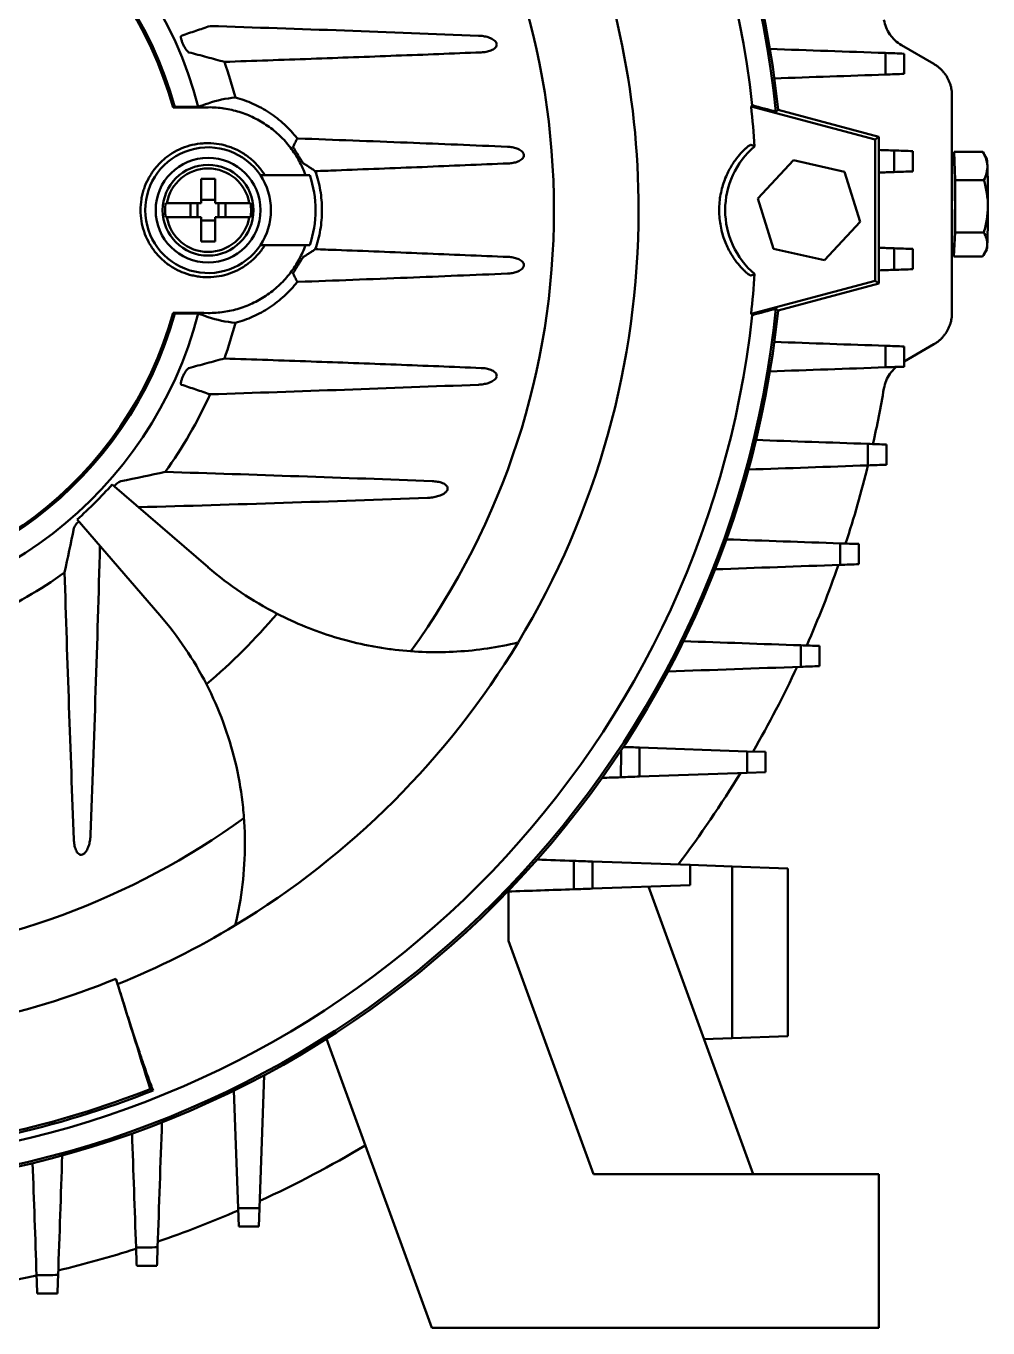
# Model space of a CAD drawing. Header units: millimetres. Extents: x 708 to 3306, y 798 to 2244.
# Drawn here: x 2026.1 to 2163.8, y 1870.2 to 2056.5 of the extents above; entities that cross this region are included whole.
import ezdxf

# ---------------------------------------------------------------- set-up
doc = ezdxf.new("R2010")
doc.units = ezdxf.units.MM
doc.header["$LTSCALE"] = 10
doc.layers.add('Visible (ISO)', color=7, linetype='Continuous', lineweight=50)

msp = doc.modelspace()

# ---------------------------------------------------------------- linework, layer by layer
at = {"layer": 'Visible (ISO)'}
for p, q in [((2156.04, 2051.11), (2151.41, 2053.8)), ((2158.63, 2046.6), (2158.63, 2015.49)), ((2129.88, 2045.04), (2147.65, 2040.28)), ((2133.74, 2044.55), (2148.17, 2040.68)), ((2147.65, 2040.28), (2148.17, 2040.68)), ((2148.17, 2040.68), (2148.17, 2019.68)), ((2147.65, 2040.28), (2147.65, 2020.08)), ((2135.95, 2037.35), (2130.85, 2031.84)), ((2143.27, 2035.69), (2135.95, 2037.35)), ((2158.83, 2036.85), (2158.92, 2038.54)), ((2158.92, 2038.54), (2159.08, 2034.49)), ((2163.03, 2038.54), (2158.92, 2038.54)), ((2163.61, 2037.54), (2163.04, 2038.54)), ((2145.49, 2028.53), (2143.27, 2035.69)), ((2158.91, 2036.85), (2158.63, 2036.85)), ((2051.17, 2031.18), (2051.17, 2034.68)), ((2051.17, 2034.68), (2053.17, 2034.68)), ((2053.17, 2031.18), (2053.17, 2034.68)), ((2159.08, 2034.49), (2159.07, 2026.99)), ((2163.2, 2034.49), (2159.08, 2034.49)), ((2051.17, 2031.68), (2053.17, 2031.68)), ((2130.85, 2031.84), (2133.08, 2024.67)), ((2051.17, 2031.18), (2046.28, 2031.18)), ((2049.67, 2031.18), (2049.67, 2029.18)), ((2050.67, 2029.18), (2050.67, 2031.18)), ((2058.06, 2031.18), (2053.17, 2031.18)), ((2053.67, 2029.18), (2053.67, 2031.18)), ((2054.67, 2031.18), (2054.67, 2029.18)), ((2051.17, 2029.18), (2046.28, 2029.18)), ((2051.17, 2025.68), (2051.17, 2029.18)), ((2051.17, 2028.68), (2053.17, 2028.68)), ((2058.06, 2029.18), (2053.17, 2029.18)), ((2053.17, 2025.68), (2053.17, 2029.18)), ((2140.4, 2023.01), (2145.49, 2028.53)), ((2158.9, 2023.55), (2159.07, 2026.99)), ((2163.19, 2026.99), (2159.07, 2026.99)), ((2051.17, 2025.68), (2053.17, 2025.68)), ((2133.08, 2024.67), (2140.4, 2023.01)), ((2158.91, 2025.25), (2158.63, 2025.25)), ((2158.83, 2025.25), (2158.9, 2023.55)), ((2163.61, 2024.55), (2163.24, 2023.91)), ((2163.01, 2023.55), (2158.9, 2023.55)), ((2147.65, 2020.08), (2129.88, 2015.32)), ((2148.17, 2019.68), (2133.74, 2015.82)), ((2147.65, 2020.08), (2148.17, 2019.68)), ((2151.77, 2008.5), (2156.04, 2010.98)), ((2052.16, 1979.08), (2038.45, 1990.93)), ((2033.43, 1985.91), (2045.27, 1972.2)), ((2113.93, 1953.26), (2129.3, 1952.72)), ((2129.3, 1952.72), (2131.93, 1952.63)), ((2129.3, 1949.64), (2129.3, 1952.72)), ((2131.93, 1952.63), (2131.93, 1949.73)), ((2129.3, 1949.64), (2113.93, 1949.11)), ((2131.93, 1949.73), (2129.3, 1949.64)), ((2107.17, 1936.95), (2121.16, 1936.46)), ((2121.16, 1936.46), (2127.16, 1936.25)), ((2121.16, 1936.46), (2121.16, 1933.56)), ((2135.16, 1935.97), (2127.16, 1936.25)), ((2127.16, 1936.25), (2127.16, 1911.67)), ((2135.16, 1935.97), (2135.16, 1911.95)), ((2095.17, 1932.65), (2095.17, 1925.58)), ((2121.16, 1933.56), (2107.17, 1933.07)), ((2115.19, 1933.35), (2130.17, 1892.18)), ((2095.17, 1925.58), (2107.33, 1892.18)), ((2084.17, 1870.18), (2069.11, 1911.56)), ((2123.13, 1911.53), (2127.16, 1911.67)), ((2135.16, 1911.95), (2127.16, 1911.67)), ((2060.2, 1906.39), (2059.54, 1887.34)), ((2056.46, 1887.34), (2055.87, 1904.17)), ((2107.33, 1892.18), (2128.17, 1892.18)), ((2148.17, 1892.18), (2128.17, 1892.18)), ((2148.17, 1892.18), (2148.17, 1870.18)), ((2056.55, 1884.69), (2056.46, 1887.34)), ((2056.46, 1887.34), (2059.54, 1887.34)), ((2059.54, 1887.34), (2059.45, 1884.69)), ((2059.45, 1884.69), (2056.55, 1884.69)), ((2128.17, 1870.18), (2084.17, 1870.18)), ((2148.17, 1870.18), (2128.17, 1870.18))]:
    msp.add_line(p, q, dxfattribs=at)
for centre, radius, start, end in [((1994.17, 2030.18), 139.98, 5.7849, 84.2151), ((1994.17, 2030.18), 140.31, 5.8772, 84.1228), ((1994.17, 2030.18), 136.71, 6.3024, 83.6976), ((1994.17, 2030.18), 107.5, 0, 35.9667), ((1994.17, 2030.18), 58.5, 14.6609, 165.3391), ((1994.17, 2030.18), 55.26, 15.5001, 164.4999), ((1994.17, 2030.18), 55, 15.4836, 164.5164), ((1994.17, 2030.18), 119.61, 0, 24.2419), ((1994.17, 2030.18), 63.97, 14.6021, 19.3826), ((1994.17, 2030.18), 136.52, 3.8356, 6.2483), ((2052.17, 2030.18), 9, 33.749, 326.251), ((2138.17, 2030.18), 12, 130.4446, 229.5554), ((2052.17, 2030.18), 7.5, 0, 180), ((2052.17, 2030.18), 6.5, 0, 180), ((2052.17, 2030.18), 5.98, 9.6345, 170.3655), ((2052.17, 2030.18), 9, 0, 33.749), ((2052.17, 2030.18), 15.39, 0, 18.9556), ((2052.17, 2030.18), 7.5, 180, 0), ((2052.17, 2030.18), 6.5, 180, 0), ((2052.17, 2030.18), 6.15, 170.6421, 180), ((2052.17, 2030.18), 6.15, 180, 189.3579), ((2052.17, 2030.18), 6.15, 0, 9.3579), ((2052.17, 2030.18), 6.15, 350.6421, 0), ((2052.17, 2030.18), 9, 326.251, 0), ((2052.17, 2030.18), 15.39, 341.0444, 0), ((1994.17, 2030.18), 107.5, 324.0333, 0), ((1994.17, 2030.18), 119.61, 328.8398, 0), ((2052.17, 2030.18), 5.98, 189.6345, 350.3655), ((1994.17, 2030.18), 136.52, 353.7517, 356.1644), ((1994.17, 2030.18), 58.5, 194.6609, 345.3391), ((1994.17, 2030.18), 55.26, 195.5001, 344.4999), ((1994.17, 2030.18), 55, 195.4836, 344.5164), ((1994.17, 2030.18), 139.98, 275.7849, 354.2151), ((1994.17, 2030.18), 140.31, 275.8772, 354.1228), ((1994.17, 2030.18), 136.71, 276.3024, 353.6976), ((1994.17, 2030.18), 63.97, 340.6174, 345.3979), ((1994.17, 2030.18), 63.97, 324.1399, 335.6673), ((1994.17, 2031.05), 156.95, 347.3618, 350.3222), ((1994.17, 2031.05), 156.95, 341.969, 346.216), ((1994.17, 2030.18), 59.17, 311.5617, 318.4383), ((1994.17, 2031.05), 156.95, 336.2645, 340.7891), ((1994.17, 2030.18), 63.97, 294.3327, 305.8601), ((2084.85, 2016.91), 50, 229.1669, 242.8585), ((2007.44, 1939.51), 50, 27.1415, 40.8331), ((1994.17, 2030.18), 89.12, 310.4033, 319.5967), ((1994.17, 2030.18), 119.61, 301.1602, 328.8398), ((1994.17, 2031.05), 156.95, 330.0525, 335.0335), ((1994.17, 2031.05), 156.95, 322.9672, 328.7447), ((1994.17, 2030.18), 107.5, 274.4076, 305.9667), ((1994.17, 2030.18), 119.61, 292.1272, 301.1602), ((1994.17, 2030.18), 118.8, 281.8401, 292.1599), ((1994.17, 2030.18), 135.61, 282.3006, 291.6994), ((1994.17, 2030.18), 135.26, 282.4371, 291.5629), ((1994.17, 2031.05), 156.95, 294.6259, 300.8533), ((1994.17, 2031.05), 156.95, 288.8852, 293.385), ((1994.17, 2031.05), 156.95, 283.4683, 287.6921), ((1994.17, 2031.05), 156.95, 278.2463, 282.3067)]:
    msp.add_arc(centre, radius, start, end, dxfattribs=at)
for centre, major_axis, start_param, end_param in [((2163.6, 2031.05), (0, 6.5), 5.71227, 6.235868), ((2163.6, 2031.05), (0, 6.5), 6.235868, 6.237814), ((2158.91, 2031.05), (0, 5.8), 6.235868, 6.283185), ((2158.91, 2031.05), (0, -5.8), 0, 3.094276), ((2163.6, 2031.05), (0, 6.5), 4.665072, 5.71227), ((2163.6, 2031.05), (0, 6.5), 3.617875, 4.665072), ((2163.6, 2031.05), (0, -6.5), 0.045371, 0.476282)]:
    msp.add_ellipse(centre, major_axis=major_axis, ratio=0.026177, start_param=start_param, end_param=end_param, dxfattribs=at)
for points, knots in [([(2148.89, 2057.43), (2148.96, 2057.05), (2149.06, 2056.68), (2149.35, 2055.98), (2149.53, 2055.65), (2149.86, 2055.18), (2149.97, 2055.02), (2150.22, 2054.74), (2150.36, 2054.6), (2150.77, 2054.22), (2151.08, 2053.99), (2151.41, 2053.8)], [0, 0, 0, 0, 0.001148265, 0.001148265, 0.002296531, 0.002296531, 0.002870664, 0.002870664, 0.003444796, 0.003444796, 0.004593062, 0.004593062, 0.004593062, 0.004593062]), ([(2048.36, 2055.16), (2048.7, 2055.28), (2049.04, 2055.39), (2049.39, 2055.51), (2049.73, 2055.62), (2050.07, 2055.74), (2050.41, 2055.85), (2050.75, 2055.97), (2051.09, 2056.08), (2051.43, 2056.19), (2051.77, 2056.31), (2052.11, 2056.42), (2052.46, 2056.54)], [0, 0, 0, 0, 0.00415105, 0.00415105, 0.00415105, 0.00830211, 0.00830211, 0.00830211, 0.01245316, 0.01245316, 0.01245316, 0.01660422, 0.01660422, 0.01660422, 0.01660422]), ([(2052.46, 2056.54), (2058.88, 2056.33), (2065.28, 2056.12), (2078.08, 2055.66), (2084.47, 2055.41), (2090.86, 2055.16)], [0, 0, 0, 0, 0.02004982, 0.02004982, 0.04009964, 0.04009964, 0.04009964, 0.04009964]), ([(2049.42, 2052.77), (2049.37, 2052.79), (2049.32, 2052.82), (2049.19, 2052.95), (2049.12, 2053.03), (2048.97, 2053.23), (2048.9, 2053.35), (2048.76, 2053.61), (2048.68, 2053.74), (2048.55, 2054.03), (2048.49, 2054.18), (2048.41, 2054.4), (2048.39, 2054.47), (2048.35, 2054.61), (2048.33, 2054.67), (2048.29, 2054.85), (2048.28, 2054.96), (2048.3, 2055.11), (2048.32, 2055.15), (2048.36, 2055.16)], [0, 0, 0, 0, 0.000476593, 0.000476593, 0.000953187, 0.000953187, 0.00142978, 0.00142978, 0.001906374, 0.001906374, 0.002382967, 0.002382967, 0.002621264, 0.002621264, 0.002859561, 0.002859561, 0.003336154, 0.003336154, 0.003812748, 0.003812748, 0.003812748, 0.003812748]), ([(2090.86, 2055.16), (2091.1, 2055.15), (2091.33, 2055.13), (2091.8, 2055.05), (2092.03, 2055), (2092.49, 2054.85), (2092.71, 2054.76), (2093.02, 2054.57), (2093.12, 2054.49), (2093.26, 2054.36), (2093.3, 2054.32), (2093.37, 2054.22), (2093.4, 2054.16), (2093.45, 2054.04), (2093.47, 2053.98), (2093.47, 2053.86), (2093.47, 2053.79), (2093.42, 2053.61), (2093.35, 2053.51), (2093.18, 2053.33), (2093.08, 2053.26), (2092.87, 2053.14), (2092.77, 2053.08), (2092.43, 2052.95), (2092.2, 2052.89), (2091.73, 2052.81), (2091.5, 2052.78), (2091.26, 2052.77)], [0, 0, 0, 0, 0.000741083, 0.000741083, 0.001482166, 0.001482166, 0.002223249, 0.002223249, 0.00259379, 0.00259379, 0.002779061, 0.002779061, 0.002964331, 0.002964331, 0.003149602, 0.003149602, 0.003334873, 0.003334873, 0.003705414, 0.003705414, 0.004075956, 0.004075956, 0.004446497, 0.004446497, 0.00518758, 0.00518758, 0.005928663, 0.005928663, 0.005928663, 0.005928663]), ([(2054.51, 2051.41), (2054.09, 2051.52), (2053.67, 2051.64), (2053.25, 2051.75), (2052.83, 2051.86), (2052.41, 2051.98), (2051.99, 2052.09), (2051.56, 2052.2), (2051.14, 2052.32), (2050.71, 2052.43), (2050.28, 2052.55), (2049.85, 2052.66), (2049.42, 2052.77)], [0, 0, 0, 0, 0.00420164, 0.00420164, 0.00420164, 0.00840329, 0.00840329, 0.00840329, 0.01260503, 0.01260503, 0.01260503, 0.0168068, 0.0168068, 0.0168068, 0.0168068]), ([(2091.26, 2052.77), (2089.23, 2052.69), (2087.2, 2052.61), (2085.17, 2052.53), (2083.14, 2052.45), (2081.11, 2052.37), (2079.09, 2052.3), (2077.06, 2052.22), (2075.03, 2052.14), (2073, 2052.07), (2070.97, 2051.99), (2068.94, 2051.92), (2066.91, 2051.84), (2064.84, 2051.77), (2062.78, 2051.7), (2060.71, 2051.62), (2058.65, 2051.55), (2056.58, 2051.48), (2054.51, 2051.41)], [0, 0, 0, 0, 0.00638089, 0.00638089, 0.00638089, 0.01276178, 0.01276178, 0.01276178, 0.01914266, 0.01914266, 0.01914266, 0.02552355, 0.02552355, 0.02552355, 0.03200932, 0.03200932, 0.03200932, 0.03849511, 0.03849511, 0.03849511, 0.03849511]), ([(2064.93, 2040.45), (2064.65, 2040.81), (2064.35, 2041.16), (2063.74, 2041.83), (2063.42, 2042.15), (2062.42, 2043.07), (2061.71, 2043.62), (2060.58, 2044.36), (2060.19, 2044.6), (2059.4, 2045.03), (2059, 2045.23), (2057.78, 2045.78), (2056.94, 2046.08), (2056.07, 2046.31)], [0.03314541, 0.03314541, 0.03314541, 0.03314541, 0.03452079, 0.03452079, 0.03589617, 0.03589617, 0.03864693, 0.03864693, 0.04002231, 0.04002231, 0.04139769, 0.04139769, 0.04414845, 0.04414845, 0.04414845, 0.04414845]), ([(2066.12, 2035.18), (2065.99, 2035.54), (2065.85, 2035.89), (2065.54, 2036.58), (2065.37, 2036.92), (2064.82, 2037.92), (2064.41, 2038.55), (2063.72, 2039.44), (2063.48, 2039.73), (2062.98, 2040.3), (2062.71, 2040.57), (2061.89, 2041.36), (2061.31, 2041.83), (2060.07, 2042.69), (2059.42, 2043.07), (2058.06, 2043.74), (2057.36, 2044.02), (2055.92, 2044.47), (2055.19, 2044.63), (2054.07, 2044.8), (2053.69, 2044.84), (2052.93, 2044.89), (2052.55, 2044.91), (2052.17, 2044.9)], [0.02823166, 0.02823166, 0.02823166, 0.02823166, 0.02935996, 0.02935996, 0.03048826, 0.03048826, 0.03274486, 0.03274486, 0.03387317, 0.03387317, 0.03500147, 0.03500147, 0.03725807, 0.03725807, 0.03951467, 0.03951467, 0.04177127, 0.04177127, 0.04402787, 0.04402787, 0.04515617, 0.04515617, 0.04628448, 0.04628448, 0.04628448, 0.04628448]), ([(2060.29, 2035.18), (2060.15, 2035.41), (2060.01, 2035.62), (2059.7, 2036.04), (2059.54, 2036.25), (2059.04, 2036.83), (2058.67, 2037.2), (2058.07, 2037.7), (2057.86, 2037.86), (2057.44, 2038.16), (2057.22, 2038.3), (2056.56, 2038.69), (2056.09, 2038.92), (2055.37, 2039.21), (2055.12, 2039.29), (2054.62, 2039.44), (2054.37, 2039.51), (2053.61, 2039.67), (2053.1, 2039.74), (2052.33, 2039.78), (2052.07, 2039.78), (2051.55, 2039.76), (2051.29, 2039.74), (2050.52, 2039.66), (2050.01, 2039.56), (2049.02, 2039.28), (2048.52, 2039.1), (2047.59, 2038.66), (2047.14, 2038.41), (2046.28, 2037.83), (2045.87, 2037.5), (2045.12, 2036.79), (2044.78, 2036.4), (2044.31, 2035.79), (2044.16, 2035.57), (2043.88, 2035.14), (2043.74, 2034.91), (2043.38, 2034.22), (2043.17, 2033.75), (2042.92, 2033.01), (2042.85, 2032.76), (2042.72, 2032.26), (2042.67, 2032), (2042.54, 2031.23), (2042.5, 2030.71), (2042.5, 2030.18)], [0.03529917, 0.03529917, 0.03529917, 0.03529917, 0.03607455, 0.03607455, 0.03684992, 0.03684992, 0.03840068, 0.03840068, 0.03917606, 0.03917606, 0.03995144, 0.03995144, 0.04150219, 0.04150219, 0.04227757, 0.04227757, 0.04305295, 0.04305295, 0.0446037, 0.0446037, 0.04537908, 0.04537908, 0.04615446, 0.04615446, 0.04770522, 0.04770522, 0.04925597, 0.04925597, 0.05080673, 0.05080673, 0.05235748, 0.05235748, 0.05390824, 0.05390824, 0.05468362, 0.05468362, 0.05545899, 0.05545899, 0.05700975, 0.05700975, 0.05778513, 0.05778513, 0.05856051, 0.05856051, 0.06011126, 0.06011126, 0.06011126, 0.06011126]), ([(2064.93, 2040.45), (2064.93, 2040.44), (2064.92, 2040.42), (2064.91, 2040.41), (2064.86, 2040.3), (2064.81, 2040.19), (2064.75, 2040.08), (2064.72, 2040.02), (2064.7, 2039.97), (2064.67, 2039.91), (2064.61, 2039.8), (2064.56, 2039.7), (2064.51, 2039.59), (2064.45, 2039.48), (2064.4, 2039.37), (2064.34, 2039.26)], [0.00334225, 0.00334225, 0.00334225, 0.00334225, 0.00383369, 0.00383369, 0.00383369, 0.00766738, 0.00766738, 0.00766738, 0.00958422, 0.00958422, 0.00958422, 0.01333623, 0.01333623, 0.01333623, 0.01708824, 0.01708824, 0.01708824, 0.01708824]), ([(2064.34, 2039.26), (2064.34, 2039.26), (2064.34, 2039.24), (2064.36, 2039.19), (2064.37, 2039.16), (2064.41, 2039.08), (2064.44, 2039.04), (2064.5, 2038.94), (2064.53, 2038.88), (2064.72, 2038.59), (2064.9, 2038.3), (2065.15, 2037.89), (2065.24, 2037.75), (2065.4, 2037.49), (2065.47, 2037.38), (2065.6, 2037.16), (2065.66, 2037.07), (2065.76, 2036.93), (2065.8, 2036.89), (2065.82, 2036.87)], [0, 0, 0, 0, 0.000243911, 0.000243911, 0.000487823, 0.000487823, 0.000731734, 0.000731734, 0.000975646, 0.000975646, 0.001951292, 0.001951292, 0.002439115, 0.002439115, 0.002926938, 0.002926938, 0.003414761, 0.003414761, 0.003902584, 0.003902584, 0.003902584, 0.003902584]), ([(2064.93, 2040.45), (2064.98, 2040.45), (2065.03, 2040.45), (2065.07, 2040.45), (2067.67, 2040.35), (2070.28, 2040.25), (2072.88, 2040.15), (2075.48, 2040.05), (2078.08, 2039.95), (2080.68, 2039.85), (2083.07, 2039.75), (2085.46, 2039.66), (2087.85, 2039.56), (2090.24, 2039.46), (2092.63, 2039.36), (2095.02, 2039.26)], [0.00804549, 0.00804549, 0.00804549, 0.00804549, 0.0081896, 0.0081896, 0.0081896, 0.0163792, 0.0163792, 0.0163792, 0.0245688, 0.0245688, 0.0245688, 0.03209548, 0.03209548, 0.03209548, 0.03962216, 0.03962216, 0.03962216, 0.03962216]), ([(2095.02, 2039.26), (2095.25, 2039.25), (2095.48, 2039.23), (2095.92, 2039.15), (2096.14, 2039.09), (2096.57, 2038.94), (2096.79, 2038.83), (2097.07, 2038.62), (2097.16, 2038.54), (2097.3, 2038.35), (2097.35, 2038.23), (2097.38, 2037.99), (2097.36, 2037.87), (2097.25, 2037.65), (2097.17, 2037.56), (2097, 2037.41), (2096.9, 2037.34), (2096.7, 2037.23), (2096.6, 2037.18), (2096.28, 2037.05), (2096.05, 2036.99), (2095.6, 2036.91), (2095.38, 2036.88), (2095.15, 2036.87)], [0, 0, 0, 0, 0.000709599, 0.000709599, 0.001419197, 0.001419197, 0.002128796, 0.002128796, 0.002483595, 0.002483595, 0.002838394, 0.002838394, 0.003193193, 0.003193193, 0.003547993, 0.003547993, 0.003902792, 0.003902792, 0.004257591, 0.004257591, 0.00496719, 0.00496719, 0.005676788, 0.005676788, 0.005676788, 0.005676788]), ([(2129.85, 2020.83), (2129.83, 2020.82), (2129.76, 2020.85), (2129.56, 2020.98), (2129.42, 2021.08), (2129.15, 2021.31), (2129.05, 2021.4), (2128.84, 2021.59), (2128.73, 2021.71), (2128.36, 2022.08), (2128.09, 2022.38), (2127.52, 2023.13), (2127.22, 2023.57), (2126.78, 2024.33), (2126.64, 2024.6), (2126.36, 2025.18), (2126.23, 2025.49), (2125.99, 2026.12), (2125.88, 2026.45), (2125.69, 2027.14), (2125.6, 2027.51), (2125.39, 2028.62), (2125.32, 2029.38), (2125.31, 2030.55), (2125.33, 2030.93), (2125.4, 2031.7), (2125.45, 2032.07), (2125.59, 2032.81), (2125.68, 2033.18), (2125.87, 2033.87), (2125.98, 2034.21), (2126.22, 2034.85), (2126.36, 2035.16), (2126.63, 2035.74), (2126.77, 2036.01), (2127.06, 2036.52), (2127.21, 2036.76), (2127.51, 2037.21), (2127.66, 2037.41), (2128.08, 2037.97), (2128.35, 2038.27), (2128.72, 2038.65), (2128.84, 2038.77), (2129.05, 2038.97), (2129.15, 2039.05), (2129.42, 2039.28), (2129.56, 2039.38), (2129.71, 2039.49), (2129.75, 2039.51), (2129.82, 2039.54), (2129.84, 2039.54), (2129.85, 2039.54)], [0.0000002, 0.0000002, 0.0000002, 0.0000002, 0.00229692, 0.00229692, 0.00459364, 0.00459364, 0.005742, 0.005742, 0.00689036, 0.00689036, 0.00918708, 0.00918708, 0.0114838, 0.0114838, 0.01263216, 0.01263216, 0.01378052, 0.01378052, 0.01492888, 0.01492888, 0.01607724, 0.01607724, 0.01837396, 0.01837396, 0.01952232, 0.01952232, 0.02067068, 0.02067068, 0.02181904, 0.02181904, 0.0229674, 0.0229674, 0.02411577, 0.02411577, 0.02526413, 0.02526413, 0.02641249, 0.02641249, 0.02756085, 0.02756085, 0.02985757, 0.02985757, 0.03100593, 0.03100593, 0.03215429, 0.03215429, 0.03445101, 0.03445101, 0.03559937, 0.03559937, 0.03674773, 0.03674773, 0.03674773, 0.03674773]), ([(2065.82, 2036.87), (2065.98, 2036.77), (2066.14, 2036.67), (2066.29, 2036.58), (2066.45, 2036.48), (2066.6, 2036.38), (2066.75, 2036.28), (2066.9, 2036.18), (2067.05, 2036.08), (2067.2, 2035.98), (2067.3, 2035.91), (2067.41, 2035.84), (2067.51, 2035.77)], [0, 0, 0, 0, 0.00349475, 0.00349475, 0.00349475, 0.00698949, 0.00698949, 0.00698949, 0.01048424, 0.01048424, 0.01048424, 0.01302506, 0.01302506, 0.01302506, 0.01302506]), ([(2095.15, 2036.87), (2093.09, 2036.79), (2091.04, 2036.7), (2088.98, 2036.62), (2086.93, 2036.53), (2084.87, 2036.45), (2082.82, 2036.36), (2080.76, 2036.28), (2078.7, 2036.2), (2076.65, 2036.12), (2074.59, 2036.04), (2072.54, 2035.96), (2070.48, 2035.88), (2069.49, 2035.84), (2068.5, 2035.8), (2067.51, 2035.77)], [0, 0, 0, 0, 0.00647818, 0.00647818, 0.00647818, 0.01295636, 0.01295636, 0.01295636, 0.01943455, 0.01943455, 0.01943455, 0.02591273, 0.02591273, 0.02591273, 0.02903272, 0.02903272, 0.02903272, 0.02903272]), ([(2163.7, 2036.52), (2163.69, 2036.69), (2163.67, 2036.86), (2163.6, 2037.2), (2163.56, 2037.37), (2163.38, 2037.88), (2163.22, 2038.21), (2163.03, 2038.54)], [0.003797434, 0.003797434, 0.003797434, 0.003797434, 0.004743184, 0.004743184, 0.005688934, 0.005688934, 0.007580434, 0.007580434, 0.007580434, 0.007580434]), ([(2068.47, 2030.18), (2068.47, 2030.66), (2068.45, 2031.14), (2068.37, 2032.09), (2068.31, 2032.56), (2068.07, 2033.96), (2067.83, 2034.87), (2067.51, 2035.77)], [0.022094967, 0.022094967, 0.022094967, 0.022094967, 0.023512281, 0.023512281, 0.024929595, 0.024929595, 0.027764222, 0.027764222, 0.027764222, 0.027764222]), ([(2163.2, 2034.49), (2163.36, 2034.82), (2163.49, 2035.15), (2163.67, 2035.83), (2163.71, 2036.17), (2163.7, 2036.52)], [0.000000238, 0.000000238, 0.000000238, 0.000000238, 0.001898836, 0.001898836, 0.003797434, 0.003797434, 0.003797434, 0.003797434]), ([(2163.77, 2030.74), (2163.78, 2031.37), (2163.72, 2032), (2163.52, 2033.25), (2163.37, 2033.88), (2163.2, 2034.49)], [0.006539901, 0.006539901, 0.006539901, 0.006539901, 0.008433286, 0.008433286, 0.01032667, 0.01032667, 0.01032667, 0.01032667]), ([(2042.5, 2030.18), (2042.5, 2029.13), (2042.67, 2028.11), (2043.17, 2026.62), (2043.38, 2026.15), (2043.86, 2025.23), (2044.14, 2024.8), (2044.61, 2024.17), (2044.78, 2023.97), (2045.13, 2023.59), (2045.31, 2023.4), (2045.87, 2022.87), (2046.27, 2022.54), (2046.92, 2022.1), (2047.14, 2021.97), (2047.59, 2021.71), (2047.82, 2021.59), (2048.52, 2021.27), (2049.01, 2021.09), (2049.76, 2020.88), (2050.01, 2020.82), (2050.52, 2020.72), (2050.78, 2020.68), (2051.55, 2020.59), (2052.06, 2020.58), (2053.1, 2020.63), (2053.62, 2020.7), (2054.63, 2020.91), (2055.12, 2021.06), (2056.09, 2021.44), (2056.56, 2021.67), (2057.45, 2022.2), (2057.87, 2022.5), (2058.66, 2023.17), (2059.04, 2023.54), (2059.72, 2024.32), (2060.02, 2024.74), (2060.29, 2025.18)], [0, 0, 0, 0, 0.00310341, 0.00310341, 0.00465512, 0.00465512, 0.00620683, 0.00620683, 0.00698268, 0.00698268, 0.00775853, 0.00775853, 0.00931024, 0.00931024, 0.01008609, 0.01008609, 0.01086194, 0.01086194, 0.01241365, 0.01241365, 0.0131895, 0.0131895, 0.01396536, 0.01396536, 0.01551706, 0.01551706, 0.01706877, 0.01706877, 0.01862048, 0.01862048, 0.02017218, 0.02017218, 0.02172389, 0.02172389, 0.0232756, 0.0232756, 0.0248273, 0.0248273, 0.0248273, 0.0248273]), ([(2046.28, 2031.18), (2046.25, 2031.18), (2046.22, 2031.18), (2046.2, 2031.18), (2046.17, 2031.18), (2046.13, 2031.18), (2046.1, 2031.18)], [0.010170828, 0.010170828, 0.010170828, 0.010170828, 0.011148918, 0.011148918, 0.011148918, 0.012178681, 0.012178681, 0.012178681, 0.012178681]), ([(2058.06, 2031.18), (2058.09, 2031.18), (2058.12, 2031.18), (2058.15, 2031.18), (2058.18, 2031.18), (2058.21, 2031.18), (2058.24, 2031.18)], [0.010170828, 0.010170828, 0.010170828, 0.010170828, 0.011148918, 0.011148918, 0.011148918, 0.012178681, 0.012178681, 0.012178681, 0.012178681]), ([(2067.51, 2024.6), (2067.67, 2025.05), (2067.81, 2025.5), (2068.05, 2026.43), (2068.15, 2026.89), (2068.39, 2028.29), (2068.47, 2029.23), (2068.47, 2030.18)], [0.016423284, 0.016423284, 0.016423284, 0.016423284, 0.017841205, 0.017841205, 0.019259126, 0.019259126, 0.022094967, 0.022094967, 0.022094967, 0.022094967]), ([(2163.19, 2026.99), (2163.37, 2027.6), (2163.51, 2028.21), (2163.72, 2029.46), (2163.77, 2030.1), (2163.77, 2030.74)], [0.002750883, 0.002750883, 0.002750883, 0.002750883, 0.004645392, 0.004645392, 0.006539901, 0.006539901, 0.006539901, 0.006539901]), ([(2046.28, 2029.18), (2046.25, 2029.18), (2046.22, 2029.18), (2046.2, 2029.18), (2046.17, 2029.18), (2046.13, 2029.18), (2046.1, 2029.18)], [0.010170828, 0.010170828, 0.010170828, 0.010170828, 0.011148918, 0.011148918, 0.011148918, 0.012178681, 0.012178681, 0.012178681, 0.012178681]), ([(2058.06, 2029.18), (2058.09, 2029.18), (2058.12, 2029.18), (2058.15, 2029.18), (2058.18, 2029.18), (2058.21, 2029.18), (2058.24, 2029.18)], [0.010170828, 0.010170828, 0.010170828, 0.010170828, 0.011148918, 0.011148918, 0.011148918, 0.012178681, 0.012178681, 0.012178681, 0.012178681]), ([(2163.19, 2026.99), (2163.35, 2026.71), (2163.48, 2026.42), (2163.66, 2025.85), (2163.7, 2025.56), (2163.68, 2025.27)], [0.000000238, 0.000000238, 0.000000238, 0.000000238, 0.001898836, 0.001898836, 0.003797434, 0.003797434, 0.003797434, 0.003797434]), ([(2052.17, 2015.46), (2052.93, 2015.46), (2053.69, 2015.51), (2055.17, 2015.73), (2055.9, 2015.89), (2056.99, 2016.23), (2057.35, 2016.36), (2058.05, 2016.64), (2058.4, 2016.79), (2059.41, 2017.29), (2060.06, 2017.67), (2060.99, 2018.31), (2061.3, 2018.54), (2061.89, 2019.03), (2062.17, 2019.28), (2062.99, 2020.06), (2063.49, 2020.62), (2064.18, 2021.52), (2064.4, 2021.82), (2064.81, 2022.46), (2065.01, 2022.79), (2065.55, 2023.79), (2065.86, 2024.47), (2066.12, 2025.18)], [0.0000002, 0.0000002, 0.0000002, 0.0000002, 0.00225965, 0.00225965, 0.0045191, 0.0045191, 0.00564882, 0.00564882, 0.00677854, 0.00677854, 0.00903799, 0.00903799, 0.01016772, 0.01016772, 0.01129744, 0.01129744, 0.01355689, 0.01355689, 0.01468661, 0.01468661, 0.01581634, 0.01581634, 0.01807579, 0.01807579, 0.01807579, 0.01807579]), ([(2065.82, 2023.49), (2065.98, 2023.59), (2066.14, 2023.69), (2066.29, 2023.79), (2066.45, 2023.89), (2066.6, 2023.99), (2066.75, 2024.09), (2066.9, 2024.18), (2067.05, 2024.28), (2067.2, 2024.38), (2067.3, 2024.45), (2067.41, 2024.53), (2067.51, 2024.6)], [0, 0, 0, 0, 0.00349475, 0.00349475, 0.00349475, 0.00698949, 0.00698949, 0.00698949, 0.01048424, 0.01048424, 0.01048424, 0.01302506, 0.01302506, 0.01302506, 0.01302506]), ([(2095.15, 2023.49), (2093.09, 2023.58), (2091.04, 2023.66), (2088.98, 2023.75), (2086.93, 2023.83), (2084.87, 2023.92), (2082.82, 2024), (2080.76, 2024.08), (2078.7, 2024.16), (2076.65, 2024.25), (2074.59, 2024.33), (2072.54, 2024.41), (2070.48, 2024.49), (2069.49, 2024.52), (2068.5, 2024.56), (2067.51, 2024.6)], [0, 0, 0, 0, 0.00647818, 0.00647818, 0.00647818, 0.01295636, 0.01295636, 0.01295636, 0.01943455, 0.01943455, 0.01943455, 0.02591273, 0.02591273, 0.02591273, 0.02903272, 0.02903272, 0.02903272, 0.02903272]), ([(2163.68, 2025.27), (2163.67, 2025.12), (2163.65, 2024.98), (2163.59, 2024.69), (2163.54, 2024.54), (2163.37, 2024.11), (2163.21, 2023.83), (2163.01, 2023.55)], [0.003797434, 0.003797434, 0.003797434, 0.003797434, 0.004743184, 0.004743184, 0.005688934, 0.005688934, 0.007580434, 0.007580434, 0.007580434, 0.007580434]), ([(2064.34, 2021.1), (2064.34, 2021.11), (2064.34, 2021.12), (2064.36, 2021.17), (2064.37, 2021.2), (2064.41, 2021.28), (2064.44, 2021.33), (2064.5, 2021.43), (2064.53, 2021.48), (2064.72, 2021.78), (2064.9, 2022.06), (2065.15, 2022.47), (2065.24, 2022.61), (2065.4, 2022.87), (2065.47, 2022.99), (2065.6, 2023.21), (2065.66, 2023.3), (2065.76, 2023.43), (2065.8, 2023.48), (2065.82, 2023.49)], [0, 0, 0, 0, 0.000243911, 0.000243911, 0.000487823, 0.000487823, 0.000731734, 0.000731734, 0.000975646, 0.000975646, 0.001951292, 0.001951292, 0.002439115, 0.002439115, 0.002926938, 0.002926938, 0.003414761, 0.003414761, 0.003902584, 0.003902584, 0.003902584, 0.003902584]), ([(2095.02, 2021.1), (2095.25, 2021.11), (2095.48, 2021.14), (2095.92, 2021.22), (2096.14, 2021.27), (2096.57, 2021.43), (2096.79, 2021.53), (2097.07, 2021.74), (2097.16, 2021.83), (2097.3, 2022.02), (2097.35, 2022.13), (2097.38, 2022.37), (2097.36, 2022.5), (2097.25, 2022.71), (2097.17, 2022.8), (2097, 2022.96), (2096.9, 2023.02), (2096.7, 2023.14), (2096.6, 2023.19), (2096.28, 2023.31), (2096.05, 2023.37), (2095.6, 2023.46), (2095.38, 2023.48), (2095.15, 2023.49)], [0, 0, 0, 0, 0.000709599, 0.000709599, 0.001419197, 0.001419197, 0.002128796, 0.002128796, 0.002483595, 0.002483595, 0.002838394, 0.002838394, 0.003193193, 0.003193193, 0.003547993, 0.003547993, 0.003902792, 0.003902792, 0.004257591, 0.004257591, 0.00496719, 0.00496719, 0.005676788, 0.005676788, 0.005676788, 0.005676788]), ([(2064.93, 2019.91), (2064.93, 2019.93), (2064.92, 2019.94), (2064.91, 2019.96), (2064.86, 2020.07), (2064.81, 2020.18), (2064.75, 2020.29), (2064.72, 2020.34), (2064.7, 2020.4), (2064.67, 2020.45), (2064.61, 2020.56), (2064.56, 2020.67), (2064.51, 2020.78), (2064.45, 2020.89), (2064.4, 2020.99), (2064.34, 2021.1)], [0.00334225, 0.00334225, 0.00334225, 0.00334225, 0.00383369, 0.00383369, 0.00383369, 0.00766738, 0.00766738, 0.00766738, 0.00958422, 0.00958422, 0.00958422, 0.01333623, 0.01333623, 0.01333623, 0.01708824, 0.01708824, 0.01708824, 0.01708824]), ([(2064.93, 2019.91), (2064.98, 2019.92), (2065.03, 2019.92), (2065.07, 2019.92), (2067.67, 2020.02), (2070.28, 2020.11), (2072.88, 2020.21), (2075.48, 2020.31), (2078.08, 2020.42), (2080.68, 2020.52), (2083.07, 2020.61), (2085.46, 2020.71), (2087.85, 2020.81), (2090.24, 2020.9), (2092.63, 2021), (2095.02, 2021.1)], [0.00804549, 0.00804549, 0.00804549, 0.00804549, 0.0081896, 0.0081896, 0.0081896, 0.0163792, 0.0163792, 0.0163792, 0.0245688, 0.0245688, 0.0245688, 0.03209548, 0.03209548, 0.03209548, 0.03962216, 0.03962216, 0.03962216, 0.03962216]), ([(2056.07, 2014.06), (2056.94, 2014.29), (2057.78, 2014.59), (2059.41, 2015.32), (2060.19, 2015.75), (2061.33, 2016.49), (2061.7, 2016.76), (2062.41, 2017.32), (2062.76, 2017.61), (2063.76, 2018.53), (2064.37, 2019.19), (2064.93, 2019.91)], [0.00000074, 0.00000074, 0.00000074, 0.00000074, 0.00275962, 0.00275962, 0.0055185, 0.0055185, 0.00689794, 0.00689794, 0.00827738, 0.00827738, 0.01103626, 0.01103626, 0.01103626, 0.01103626]), ([(2054.51, 2008.95), (2054.09, 2008.84), (2053.67, 2008.73), (2053.25, 2008.61), (2052.83, 2008.5), (2052.41, 2008.39), (2051.99, 2008.27), (2051.56, 2008.16), (2051.14, 2008.05), (2050.71, 2007.93), (2050.28, 2007.82), (2049.85, 2007.71), (2049.42, 2007.59)], [0, 0, 0, 0, 0.00420164, 0.00420164, 0.00420164, 0.00840329, 0.00840329, 0.00840329, 0.01260503, 0.01260503, 0.01260503, 0.0168068, 0.0168068, 0.0168068, 0.0168068]), ([(2091.26, 2007.59), (2089.23, 2007.67), (2087.2, 2007.75), (2085.17, 2007.83), (2083.14, 2007.91), (2081.11, 2007.99), (2079.09, 2008.07), (2077.06, 2008.15), (2075.03, 2008.22), (2073, 2008.3), (2070.97, 2008.37), (2068.94, 2008.45), (2066.91, 2008.52), (2064.84, 2008.6), (2062.78, 2008.67), (2060.71, 2008.74), (2058.65, 2008.81), (2056.58, 2008.88), (2054.51, 2008.95)], [0, 0, 0, 0, 0.00638089, 0.00638089, 0.00638089, 0.01276178, 0.01276178, 0.01276178, 0.01914266, 0.01914266, 0.01914266, 0.02552355, 0.02552355, 0.02552355, 0.03200932, 0.03200932, 0.03200932, 0.03849511, 0.03849511, 0.03849511, 0.03849511]), ([(2049.42, 2007.59), (2049.37, 2007.58), (2049.32, 2007.54), (2049.19, 2007.42), (2049.12, 2007.33), (2048.97, 2007.13), (2048.9, 2007.02), (2048.76, 2006.76), (2048.68, 2006.62), (2048.55, 2006.33), (2048.49, 2006.18), (2048.41, 2005.97), (2048.39, 2005.9), (2048.35, 2005.76), (2048.33, 2005.69), (2048.29, 2005.51), (2048.28, 2005.41), (2048.3, 2005.26), (2048.32, 2005.22), (2048.36, 2005.2)], [0, 0, 0, 0, 0.000476593, 0.000476593, 0.000953187, 0.000953187, 0.00142978, 0.00142978, 0.001906374, 0.001906374, 0.002382967, 0.002382967, 0.002621264, 0.002621264, 0.002859561, 0.002859561, 0.003336154, 0.003336154, 0.003812748, 0.003812748, 0.003812748, 0.003812748]), ([(2090.86, 2005.2), (2091.1, 2005.21), (2091.33, 2005.23), (2091.8, 2005.31), (2092.03, 2005.37), (2092.49, 2005.51), (2092.71, 2005.61), (2093.02, 2005.8), (2093.12, 2005.87), (2093.26, 2006), (2093.3, 2006.05), (2093.37, 2006.15), (2093.4, 2006.2), (2093.45, 2006.32), (2093.47, 2006.38), (2093.47, 2006.51), (2093.47, 2006.57), (2093.42, 2006.75), (2093.35, 2006.86), (2093.18, 2007.03), (2093.08, 2007.1), (2092.87, 2007.23), (2092.77, 2007.28), (2092.43, 2007.41), (2092.2, 2007.47), (2091.73, 2007.56), (2091.5, 2007.58), (2091.26, 2007.59)], [0, 0, 0, 0, 0.000741083, 0.000741083, 0.001482166, 0.001482166, 0.002223249, 0.002223249, 0.00259379, 0.00259379, 0.002779061, 0.002779061, 0.002964331, 0.002964331, 0.003149602, 0.003149602, 0.003334873, 0.003334873, 0.003705414, 0.003705414, 0.004075956, 0.004075956, 0.004446497, 0.004446497, 0.00518758, 0.00518758, 0.005928663, 0.005928663, 0.005928663, 0.005928663]), ([(2150.63, 2007.74), (2150.58, 2007.7), (2150.54, 2007.66), (2150.21, 2007.36), (2149.97, 2007.07), (2149.53, 2006.44), (2149.35, 2006.11), (2149.06, 2005.41), (2148.96, 2005.04), (2148.89, 2004.66)], [0.000960014, 0.000960014, 0.000960014, 0.000960014, 0.001148241, 0.001148241, 0.002296482, 0.002296482, 0.003444722, 0.003444722, 0.004592963, 0.004592963, 0.004592963, 0.004592963]), ([(2048.36, 2005.2), (2048.7, 2005.09), (2049.04, 2004.97), (2049.39, 2004.86), (2049.73, 2004.74), (2050.07, 2004.63), (2050.41, 2004.51), (2050.75, 2004.4), (2051.09, 2004.28), (2051.43, 2004.17), (2051.77, 2004.06), (2052.11, 2003.94), (2052.46, 2003.83)], [0, 0, 0, 0, 0.00415105, 0.00415105, 0.00415105, 0.00830211, 0.00830211, 0.00830211, 0.01245316, 0.01245316, 0.01245316, 0.01660422, 0.01660422, 0.01660422, 0.01660422]), ([(2052.46, 2003.83), (2058.88, 2004.03), (2065.28, 2004.25), (2078.08, 2004.71), (2084.47, 2004.95), (2090.86, 2005.2)], [0, 0, 0, 0, 0.02004982, 0.02004982, 0.04009964, 0.04009964, 0.04009964, 0.04009964]), ([(2084.26, 1991.39), (2077.91, 1991.64), (2071.55, 1991.87), (2058.81, 1992.31), (2052.42, 1992.52), (2046.01, 1992.71)], [0, 0, 0, 0, 0.01989732, 0.01989732, 0.03979463, 0.03979463, 0.03979463, 0.03979463]), ([(2039.7, 1991.39), (2039.64, 1991.38), (2039.58, 1991.35), (2039.43, 1991.27), (2039.35, 1991.22), (2039.18, 1991.09), (2039.09, 1991.02), (2038.9, 1990.87), (2038.81, 1990.78), (2038.72, 1990.69)], [0, 0, 0, 0, 0.000410179, 0.000410179, 0.000820358, 0.000820358, 0.001230538, 0.001230538, 0.001640717, 0.001640717, 0.001640717, 0.001640717]), ([(2083.55, 1989), (2083.8, 1989.01), (2084.05, 1989.03), (2084.54, 1989.11), (2084.78, 1989.16), (2085.26, 1989.3), (2085.5, 1989.39), (2085.83, 1989.56), (2085.94, 1989.63), (2086.15, 1989.78), (2086.24, 1989.87), (2086.39, 1990.08), (2086.45, 1990.21), (2086.45, 1990.4), (2086.44, 1990.47), (2086.4, 1990.59), (2086.36, 1990.64), (2086.25, 1990.79), (2086.15, 1990.88), (2085.95, 1991.01), (2085.83, 1991.07), (2085.49, 1991.21), (2085.25, 1991.27), (2084.76, 1991.36), (2084.51, 1991.38), (2084.26, 1991.39)], [0, 0, 0, 0, 0.000767985, 0.000767985, 0.001535971, 0.001535971, 0.002303956, 0.002303956, 0.002687949, 0.002687949, 0.003071942, 0.003071942, 0.003455934, 0.003455934, 0.003647931, 0.003647931, 0.003839927, 0.003839927, 0.00422392, 0.00422392, 0.004607912, 0.004607912, 0.005375898, 0.005375898, 0.006143883, 0.006143883, 0.006143883, 0.006143883]), ([(2042.22, 1987.67), (2049.16, 1987.85), (2056.07, 1988.06), (2069.84, 1988.51), (2076.7, 1988.75), (2083.55, 1989)], [0.00027223, 0.00027223, 0.00027223, 0.00027223, 0.02166077, 0.02166077, 0.04304931, 0.04304931, 0.04304931, 0.04304931]), ([(2032.96, 1984.66), (2032.97, 1984.71), (2033, 1984.78), (2033.08, 1984.93), (2033.14, 1985.01), (2033.26, 1985.18), (2033.33, 1985.27), (2033.49, 1985.45), (2033.57, 1985.54), (2033.66, 1985.64)], [0, 0, 0, 0, 0.000410179, 0.000410179, 0.000820358, 0.000820358, 0.001230538, 0.001230538, 0.001640717, 0.001640717, 0.001640717, 0.001640717]), ([(2036.69, 1982.13), (2036.51, 1975.19), (2036.3, 1968.29), (2035.85, 1954.52), (2035.61, 1947.66), (2035.35, 1940.8)], [0.00027223, 0.00027223, 0.00027223, 0.00027223, 0.02166077, 0.02166077, 0.04304931, 0.04304931, 0.04304931, 0.04304931]), ([(2032.96, 1940.09), (2032.72, 1946.44), (2032.48, 1952.8), (2032.04, 1965.55), (2031.83, 1971.93), (2031.64, 1978.34)], [0, 0, 0, 0, 0.01989732, 0.01989732, 0.03979463, 0.03979463, 0.03979463, 0.03979463]), ([(2062.04, 1972.42), (2064.71, 1971.05), (2067.45, 1969.94), (2071.68, 1968.65), (2073.11, 1968.29), (2075.28, 1967.83), (2076, 1967.69), (2077.47, 1967.45), (2078.21, 1967.35), (2081.9, 1966.91), (2084.85, 1966.83), (2090.7, 1967.17), (2093.62, 1967.6), (2096.52, 1968.29)], [0.00000125, 0.00000125, 0.00000125, 0.00000125, 0.00897673, 0.00897673, 0.01346447, 0.01346447, 0.01570834, 0.01570834, 0.01795221, 0.01795221, 0.02692769, 0.02692769, 0.03590317, 0.03590317, 0.03590317, 0.03590317]), ([(2057.44, 1939.51), (2057.44, 1940.49), (2057.41, 1941.47), (2057.3, 1943.45), (2057.21, 1944.44), (2056.86, 1947.4), (2056.51, 1949.34), (2055.58, 1953.16), (2055.01, 1955.03), (2053.65, 1958.72), (2052.85, 1960.54), (2051.94, 1962.32)], [0.0119447, 0.0119447, 0.0119447, 0.0119447, 0.01493941, 0.01493941, 0.01793412, 0.01793412, 0.02392354, 0.02392354, 0.02991296, 0.02991296, 0.03590238, 0.03590238, 0.03590238, 0.03590238]), ([(2035.35, 1940.8), (2035.34, 1940.55), (2035.32, 1940.31), (2035.25, 1939.82), (2035.2, 1939.58), (2035.06, 1939.1), (2034.97, 1938.86), (2034.79, 1938.52), (2034.73, 1938.41), (2034.57, 1938.21), (2034.49, 1938.11), (2034.28, 1937.96), (2034.15, 1937.91), (2033.95, 1937.9), (2033.89, 1937.91), (2033.77, 1937.96), (2033.71, 1937.99), (2033.56, 1938.1), (2033.48, 1938.2), (2033.34, 1938.41), (2033.29, 1938.52), (2033.15, 1938.86), (2033.08, 1939.11), (2033, 1939.59), (2032.97, 1939.84), (2032.96, 1940.09)], [0, 0, 0, 0, 0.000767985, 0.000767985, 0.001535971, 0.001535971, 0.002303956, 0.002303956, 0.002687949, 0.002687949, 0.003071942, 0.003071942, 0.003455934, 0.003455934, 0.003647931, 0.003647931, 0.003839927, 0.003839927, 0.00422392, 0.00422392, 0.004607912, 0.004607912, 0.005375898, 0.005375898, 0.006143883, 0.006143883, 0.006143883, 0.006143883]), ([(2056.06, 1927.83), (2056.53, 1929.76), (2056.87, 1931.7), (2057.33, 1935.59), (2057.44, 1937.55), (2057.44, 1939.51)], [0.00000021, 0.00000021, 0.00000021, 0.00000021, 0.00597245, 0.00597245, 0.0119447, 0.0119447, 0.0119447, 0.0119447]), ([(2044.31, 1904.18), (2044.27, 1904.27), (2044.23, 1904.38), (2044.12, 1904.62), (2044.07, 1904.77), (2043.88, 1905.24), (2043.74, 1905.62), (2043.42, 1906.51), (2043.25, 1907.01), (2042.95, 1907.86), (2042.85, 1908.16), (2042.64, 1908.79), (2042.53, 1909.11), (2042.19, 1910.11), (2041.96, 1910.83), (2041.58, 1911.98), (2041.45, 1912.38), (2041.19, 1913.19), (2041.05, 1913.6), (2040.65, 1914.86), (2040.37, 1915.73), (2039.81, 1917.52), (2039.52, 1918.44), (2039.22, 1919.38)], [0.00421761, 0.00421761, 0.00421761, 0.00421761, 0.00571587, 0.00571587, 0.00721413, 0.00721413, 0.01021065, 0.01021065, 0.01320717, 0.01320717, 0.01470543, 0.01470543, 0.01620369, 0.01620369, 0.01920021, 0.01920021, 0.02069847, 0.02069847, 0.02219673, 0.02219673, 0.02519325, 0.02519325, 0.02818977, 0.02818977, 0.02818977, 0.02818977])]:
    msp.add_open_spline(points, degree=3, knots=knots, dxfattribs=at)
for points in [[(2132.57, 2053.26), (2138.09, 2053.06), (2143.61, 2052.87), (2149.12, 2052.68)], [(2149.12, 2052.68), (2150.01, 2052.65), (2150.89, 2052.62), (2151.77, 2052.58)], [(2149.13, 2049.6), (2149.14, 2050.62), (2149.14, 2051.65), (2149.12, 2052.68)], [(2151.77, 2052.58), (2151.77, 2051.62), (2151.77, 2050.65), (2151.77, 2049.69)], [(2149.13, 2049.6), (2143.82, 2049.41), (2138.51, 2049.22), (2133.21, 2049.04)], [(2151.77, 2049.69), (2150.89, 2049.66), (2150.01, 2049.63), (2149.13, 2049.6)], [(2056.07, 2046.31), (2054.73, 2046.19), (2053.43, 2045.91), (2052.17, 2045.47)], [(2047.42, 2044.95), (2047.34, 2044.92), (2047.26, 2044.89), (2047.18, 2044.87)], [(2052.17, 2044.9), (2050.51, 2044.89), (2048.84, 2044.88), (2047.18, 2044.87)], [(2050.77, 2044.99), (2049.65, 2044.98), (2048.54, 2044.96), (2047.42, 2044.95)], [(2052.17, 2045.47), (2051.7, 2045.31), (2051.24, 2045.15), (2050.77, 2044.99)], [(2129.88, 2045.04), (2129.94, 2045.09), (2130, 2045.14), (2130.06, 2045.19)], [(2130.06, 2045.19), (2131.18, 2044.89), (2132.31, 2044.59), (2133.44, 2044.29)], [(2133.44, 2044.29), (2133.54, 2044.38), (2133.64, 2044.46), (2133.74, 2044.55)], [(2129.85, 2039.54), (2130.03, 2039.47), (2130.21, 2039.39), (2130.39, 2039.31)], [(2148.17, 2038.8), (2148.91, 2038.78), (2149.64, 2038.75), (2150.37, 2038.73)], [(2150.37, 2038.73), (2151.25, 2038.69), (2152.14, 2038.66), (2153.02, 2038.63)], [(2150.37, 2035.64), (2150.38, 2036.67), (2150.38, 2037.7), (2150.37, 2038.73)], [(2153.02, 2038.63), (2153.02, 2037.67), (2153.02, 2036.7), (2153.02, 2035.74)], [(2060.29, 2035.18), (2060.08, 2035.18), (2059.87, 2035.18), (2059.66, 2035.18)], [(2060.29, 2035.18), (2062.23, 2035.18), (2064.18, 2035.18), (2066.12, 2035.18)], [(2066.73, 2035.18), (2066.53, 2035.18), (2066.32, 2035.18), (2066.12, 2035.18)], [(2150.37, 2035.64), (2149.64, 2035.62), (2148.91, 2035.59), (2148.17, 2035.57)], [(2153.02, 2035.74), (2152.14, 2035.71), (2151.26, 2035.67), (2150.37, 2035.64)], [(2059.66, 2025.18), (2059.87, 2025.18), (2060.08, 2025.18), (2060.29, 2025.18)], [(2066.12, 2025.18), (2064.18, 2025.18), (2062.23, 2025.18), (2060.29, 2025.18)], [(2066.12, 2025.18), (2066.32, 2025.18), (2066.53, 2025.18), (2066.73, 2025.18)], [(2148.17, 2024.8), (2148.91, 2024.77), (2149.64, 2024.75), (2150.37, 2024.72)], [(2150.37, 2024.72), (2151.26, 2024.69), (2152.14, 2024.66), (2153.02, 2024.63)], [(2150.37, 2021.64), (2150.38, 2022.67), (2150.38, 2023.69), (2150.37, 2024.72)], [(2153.02, 2024.63), (2153.02, 2023.66), (2153.02, 2022.7), (2153.02, 2021.73)], [(2130.39, 2021.05), (2130.21, 2020.97), (2130.03, 2020.9), (2129.85, 2020.83)], [(2150.37, 2021.64), (2149.64, 2021.61), (2148.91, 2021.59), (2148.17, 2021.56)], [(2153.02, 2021.73), (2152.14, 2021.7), (2151.25, 2021.67), (2150.37, 2021.64)], [(2047.18, 2015.5), (2048.84, 2015.49), (2050.51, 2015.47), (2052.17, 2015.46)], [(2047.18, 2015.5), (2047.26, 2015.47), (2047.34, 2015.44), (2047.42, 2015.41)], [(2047.42, 2015.41), (2048.54, 2015.4), (2049.65, 2015.39), (2050.77, 2015.38)], [(2050.77, 2015.38), (2051.24, 2015.22), (2051.7, 2015.05), (2052.17, 2014.89)], [(2052.17, 2014.89), (2053.43, 2014.46), (2054.73, 2014.18), (2056.07, 2014.06)], [(2130.06, 2015.17), (2130, 2015.22), (2129.94, 2015.27), (2129.88, 2015.32)], [(2133.44, 2016.07), (2132.31, 2015.77), (2131.18, 2015.47), (2130.06, 2015.17)], [(2133.74, 2015.82), (2133.64, 2015.9), (2133.54, 2015.99), (2133.44, 2016.07)], [(2133.21, 2011.33), (2138.51, 2011.14), (2143.82, 2010.95), (2149.13, 2010.77)], [(2149.12, 2007.69), (2149.14, 2008.72), (2149.14, 2009.74), (2149.13, 2010.77)], [(2149.13, 2010.77), (2150.01, 2010.74), (2150.89, 2010.71), (2151.77, 2010.68)], [(2151.77, 2010.68), (2151.77, 2009.71), (2151.77, 2008.75), (2151.77, 2007.78)], [(2149.12, 2007.69), (2143.61, 2007.49), (2138.09, 2007.3), (2132.57, 2007.11)], [(2151.77, 2007.78), (2150.89, 2007.75), (2150.01, 2007.72), (2149.12, 2007.69)], [(2146.6, 1996.73), (2141.25, 1996.92), (2135.91, 1997.1), (2130.57, 1997.29)], [(2146.58, 1993.65), (2146.6, 1994.68), (2146.6, 1995.71), (2146.6, 1996.73)], [(2146.6, 1996.73), (2147.48, 1996.7), (2148.36, 1996.67), (2149.24, 1996.64)], [(2149.24, 1996.64), (2149.24, 1995.67), (2149.24, 1994.71), (2149.24, 1993.74)], [(2046.01, 1992.71), (2043.98, 1992.27), (2041.88, 1991.83), (2039.7, 1991.39)], [(2129.48, 1993.05), (2135.18, 1993.25), (2140.88, 1993.45), (2146.58, 1993.65)], [(2149.24, 1993.74), (2148.35, 1993.71), (2147.47, 1993.68), (2146.58, 1993.65)], [(2031.64, 1978.34), (2032.08, 1980.38), (2032.52, 1982.48), (2032.96, 1984.66)], [(2142.64, 1982.49), (2137.2, 1982.68), (2131.77, 1982.87), (2126.33, 1983.06)], [(2142.62, 1979.41), (2142.64, 1980.44), (2142.65, 1981.47), (2142.64, 1982.49)], [(2142.64, 1982.49), (2143.52, 1982.46), (2144.4, 1982.43), (2145.28, 1982.4)], [(2145.28, 1982.4), (2145.28, 1981.43), (2145.28, 1980.47), (2145.28, 1979.5)], [(2124.73, 1978.78), (2130.69, 1978.99), (2136.66, 1979.2), (2142.62, 1979.41)], [(2145.28, 1979.5), (2144.39, 1979.47), (2143.51, 1979.44), (2142.62, 1979.41)], [(2137.02, 1967.9), (2131.41, 1968.09), (2125.8, 1968.29), (2120.19, 1968.49)], [(2137, 1964.82), (2137.01, 1965.85), (2137.01, 1966.87), (2137.02, 1967.9)], [(2137.02, 1967.9), (2137.9, 1967.87), (2138.78, 1967.84), (2139.66, 1967.81)], [(2139.66, 1967.81), (2139.66, 1966.84), (2139.66, 1965.87), (2139.66, 1964.91)], [(2117.97, 1964.15), (2124.31, 1964.37), (2130.66, 1964.59), (2137, 1964.82)], [(2139.66, 1964.91), (2138.77, 1964.88), (2137.89, 1964.85), (2137, 1964.82)], [(2111.57, 1953.34), (2112.35, 1953.32), (2113.14, 1953.29), (2113.93, 1953.26)], [(2113.93, 1953.26), (2113.93, 1951.88), (2113.93, 1950.49), (2113.93, 1949.11)], [(2111.25, 1949.01), (2111.26, 1950.32), (2111.27, 1951.62), (2111.29, 1952.91)], [(2108.55, 1948.92), (2109.45, 1948.95), (2110.35, 1948.98), (2111.25, 1949.01)], [(2113.93, 1949.11), (2113.04, 1949.08), (2112.14, 1949.04), (2111.25, 1949.01)], [(2104.53, 1937.04), (2102.78, 1937.1), (2101.02, 1937.16), (2099.26, 1937.22)], [(2104.49, 1932.98), (2104.51, 1934.34), (2104.52, 1935.69), (2104.53, 1937.04)], [(2104.53, 1937.04), (2105.41, 1937.01), (2106.29, 1936.98), (2107.17, 1936.95)], [(2107.17, 1936.95), (2107.17, 1935.65), (2107.17, 1934.36), (2107.17, 1933.07)], [(2095.03, 1932.65), (2098.19, 1932.76), (2101.34, 1932.87), (2104.49, 1932.98)], [(2107.17, 1933.07), (2106.28, 1933.04), (2105.39, 1933.01), (2104.49, 1932.98)], [(2039.22, 1919.38), (2039.14, 1919.64), (2039.06, 1919.9), (2038.98, 1920.16)], [(2038.98, 1920.16), (2040.62, 1914.9), (2042.25, 1909.65), (2043.88, 1904.39)], [(2044.31, 1904.18), (2044.17, 1904.25), (2044.03, 1904.32), (2043.88, 1904.39)], [(2044.95, 1881.73), (2045.15, 1887.7), (2045.36, 1893.66), (2045.57, 1899.63)], [(2041.29, 1898.03), (2041.48, 1892.59), (2041.67, 1887.15), (2041.86, 1881.72)], [(2027.06, 1893.79), (2027.25, 1888.44), (2027.44, 1883.1), (2027.62, 1877.76)], [(2030.71, 1877.77), (2030.91, 1883.47), (2031.1, 1889.18), (2031.3, 1894.88)], [(2041.86, 1881.72), (2042.89, 1881.71), (2043.92, 1881.72), (2044.95, 1881.73)], [(2041.96, 1879.07), (2041.93, 1879.96), (2041.89, 1880.84), (2041.86, 1881.72)], [(2044.95, 1881.73), (2044.92, 1880.85), (2044.88, 1879.96), (2044.85, 1879.07)], [(2044.85, 1879.07), (2043.89, 1879.07), (2042.92, 1879.07), (2041.96, 1879.07)], [(2027.62, 1877.76), (2028.65, 1877.75), (2029.68, 1877.76), (2030.71, 1877.77)], [(2027.72, 1875.12), (2027.69, 1876), (2027.66, 1876.88), (2027.62, 1877.76)], [(2030.71, 1877.77), (2030.68, 1876.89), (2030.64, 1876), (2030.61, 1875.12)], [(2030.61, 1875.12), (2029.65, 1875.12), (2028.68, 1875.12), (2027.72, 1875.12)]]:
    msp.add_open_spline(points, degree=3, dxfattribs=at)
for points in [[(2158.63, 2046.6), (2158.63, 2048.5), (2157.69, 2050.15), (2156.04, 2051.11)], [(2156.04, 2010.98), (2157.69, 2011.94), (2158.63, 2013.59), (2158.63, 2015.49)]]:
    msp.add_rational_spline(points, [1, 0.911106513075, 0.911106513075, 1], degree=3, dxfattribs=at)

doc.saveas('drawing.dxf')
